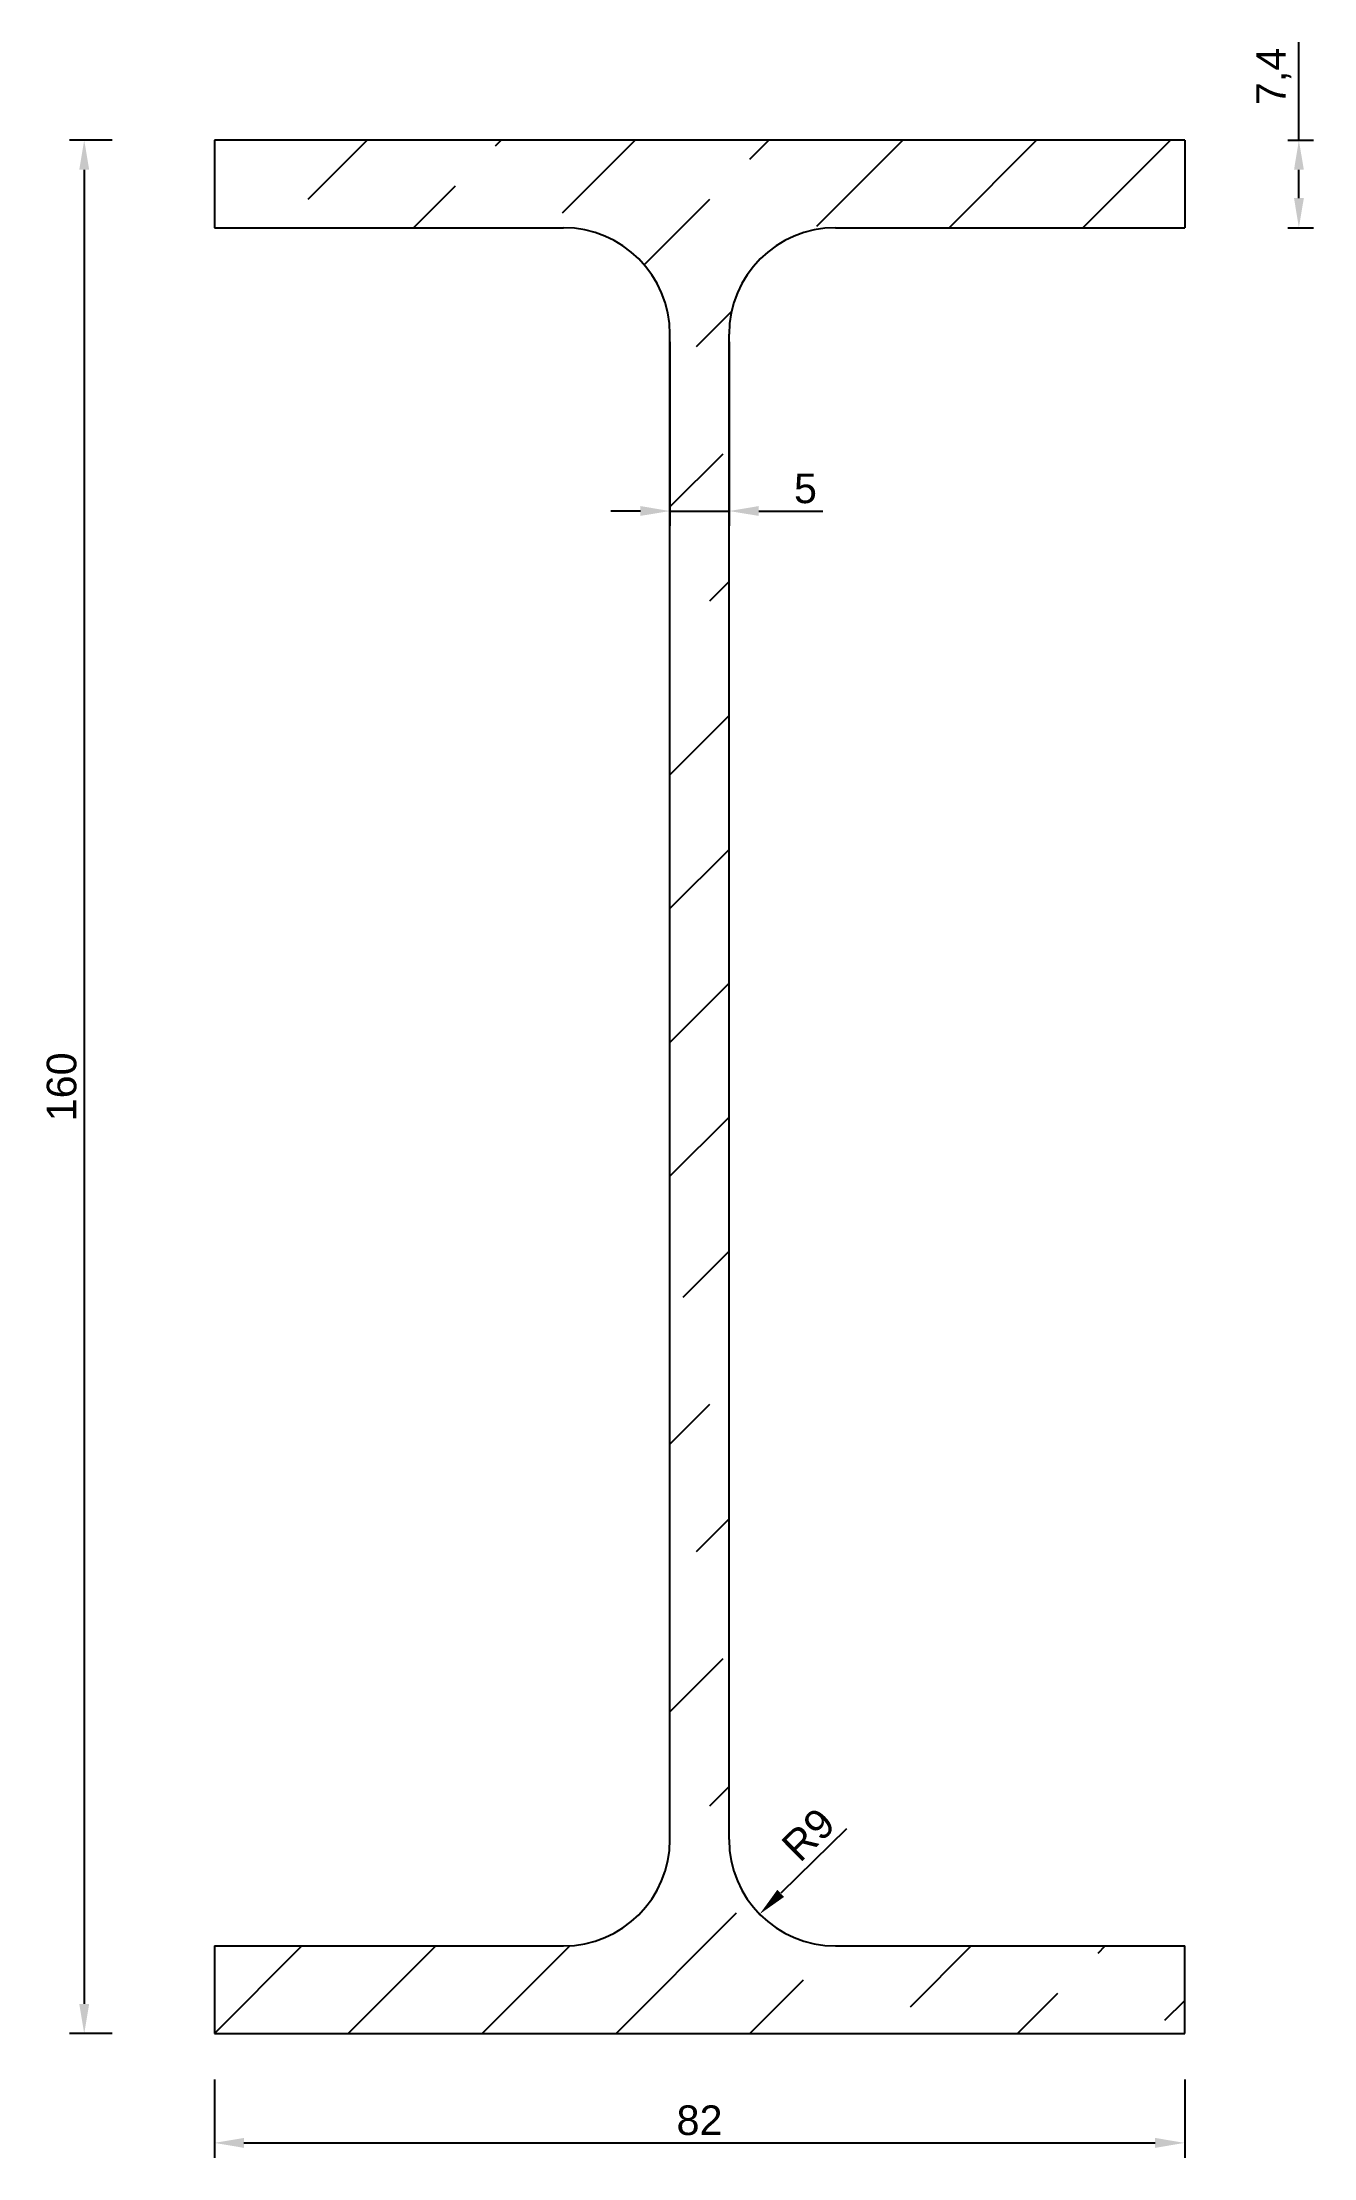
# Model space of a CAD drawing. Header units: millimetres. Extents: x -15 to 93, y -10 to 168.
import ezdxf

# ---------------------------------------------------------------- set-up
doc = ezdxf.new("R2010")
doc.units = ezdxf.units.MM
doc.styles.get("Standard").update_dxf_attribs({"font": 'arial.ttf'})
doc.dimstyles.new('ISO-25', dxfattribs={"dimtxt": 2.5, "dimasz": 2.5, "dimexe": 1.25, "dimexo": 0.625, "dimtad": 1, "dimtxsty": 'Standard', "dimcen": 2.5, "dimadec": 0, "dimazin": 0, "dimtfac": 1, "dimtmove": 0, "dimatfit": 3, "dimfxl": 1, "dimarcsym": 0})

# ---------------------------------------------------------------- blocks, each defined once
blk = doc.blocks.new('*D3')
at = {"color": 0, "lineweight": -2, "transparency": 16777216}
for p, q in [((91.65, 160), (91.65, 168.27)), ((90.71, 160), (92.9, 160)), ((91.65, 155.1), (91.65, 157.5)), ((90.71, 152.6), (92.9, 152.6))]:
    blk.add_line(p, q, dxfattribs=at)
at = {"color": 0, "transparency": 16777216}
for points in [[(91.24, 157.5), (92.07, 157.5), (91.65, 160)], [(91.24, 155.1), (92.07, 155.1), (91.65, 152.6)]]:
    blk.add_solid(points, dxfattribs=at)
at = {"layer": 'Defpoints', "color": 0, "transparency": 16777216}
for p in [(90.09, 160), (91.65, 160), (90.09, 152.6)]:
    blk.add_point(p, dxfattribs=at)
at = {"color": 0, "transparency": 16777216, "insert": (89.53, 165.39), "char_height": 2.5, "attachment_point": 5, "rotation": 90}
blk.add_mtext('7,4', dxfattribs=at)
blk = doc.blocks.new('*D4')
at = {"color": 0, "lineweight": -2, "transparency": 16777216}
for p, q in [((-8.63, 160), (-12.25, 160)), ((-11, 157.5), (-11, 2.5)), ((-8.63, 0), (-12.25, 0))]:
    blk.add_line(p, q, dxfattribs=at)
at = {"color": 0, "transparency": 16777216}
for points in [[(-11.42, 157.5), (-10.58, 157.5), (-11, 160)], [(-11.42, 2.5), (-10.58, 2.5), (-11, 0)]]:
    blk.add_solid(points, dxfattribs=at)
at = {"layer": 'Defpoints', "color": 0, "transparency": 16777216}
for p in [(-8, 160), (-8, 0), (-11, 0)]:
    blk.add_point(p, dxfattribs=at)
at = {"color": 0, "transparency": 16777216, "insert": (-12.9, 80), "char_height": 2.5, "attachment_point": 5, "rotation": 90}
blk.add_mtext('160', dxfattribs=at)
blk = doc.blocks.new('*D5')
at = {"color": 0, "lineweight": -2, "transparency": 16777216}
blk.add_line((53.42, 17.3), (47.86, 11.85), dxfattribs=at)
at = {"color": 0, "transparency": 16777216}
blk.add_solid([(47.57, 12.14), (48.15, 11.55), (46.08, 10.09)], dxfattribs=at)
at = {"layer": 'Defpoints', "color": 0, "transparency": 16777216}
for p in [(52.5, 16.4), (46.08, 10.09)]:
    blk.add_point(p, dxfattribs=at)
at = {"color": 0, "transparency": 16777216, "insert": (50.2, 16.81), "char_height": 2.5, "attachment_point": 5, "rotation": 44.4744}
blk.add_mtext('R9', dxfattribs=at)
blk = doc.blocks.new('*D6')
at = {"color": 0, "lineweight": -2, "transparency": 16777216}
for p, q in [((38.5, 142.97), (38.5, 127.41)), ((43.5, 142.97), (43.5, 127.41)), ((36, 128.66), (33.5, 128.66)), ((38.5, 128.66), (43.5, 128.66)), ((46, 128.66), (51.41, 128.66))]:
    blk.add_line(p, q, dxfattribs=at)
at = {"color": 0, "transparency": 16777216}
for points in [[(36, 129.08), (36, 128.25), (38.5, 128.66)], [(46, 129.08), (46, 128.25), (43.5, 128.66)]]:
    blk.add_solid(points, dxfattribs=at)
at = {"layer": 'Defpoints', "color": 0, "transparency": 16777216}
for p in [(38.5, 143.6), (43.5, 143.6), (43.5, 128.66)]:
    blk.add_point(p, dxfattribs=at)
at = {"color": 0, "transparency": 16777216, "insert": (49.95, 130.56), "char_height": 2.5, "attachment_point": 5}
blk.add_mtext('5', dxfattribs=at)
blk = doc.blocks.new('*D7')
at = {"color": 0, "lineweight": -2, "transparency": 16777216}
for p, q in [((0, -3.88), (0, -10.49)), ((82, -3.88), (82, -10.49)), ((2.5, -9.24), (79.5, -9.24))]:
    blk.add_line(p, q, dxfattribs=at)
at = {"color": 0, "transparency": 16777216}
for points in [[(2.5, -8.82), (2.5, -9.66), (0, -9.24)], [(79.5, -8.82), (79.5, -9.66), (82, -9.24)]]:
    blk.add_solid(points, dxfattribs=at)
at = {"layer": 'Defpoints', "color": 0, "transparency": 16777216}
for p in [(0, -3.26), (82, -3.26), (82, -9.24)]:
    blk.add_point(p, dxfattribs=at)
at = {"color": 0, "transparency": 16777216, "insert": (41, -7.34), "char_height": 2.5, "attachment_point": 5}
blk.add_mtext('82', dxfattribs=at)

msp = doc.modelspace()

# ---------------------------------------------------------------- hatches: boundary and pattern name
h = msp.add_hatch()
h.set_pattern_fill('ACAD_ISO09W100', color=256, scale=1.6, angle=45)
h.paths.add_polyline_path([(52.5, 152.6), (82, 152.6), (82, 160), (0, 160), (0, 152.6), (29.5, 152.6, -0.4142136), (38.5, 143.6), (38.5, 16.4, -0.4142136), (29.5, 7.4), (0, 7.4), (0, 0), (82, 0), (82, 7.4), (52.5, 7.4, -0.4142136), (43.5, 16.4), (43.5, 143.6, -0.4142136)])

# ---------------------------------------------------------------- linework, layer by layer
for p, q in [((82, 160), (0, 160)), ((0, 160), (0, 152.6)), ((82, 160), (82, 152.6)), ((0, 152.6), (29.5, 152.6)), ((52.5, 152.6), (82, 152.6)), ((38.5, 16.4), (38.5, 143.6)), ((43.5, 16.4), (43.5, 143.6)), ((0, 7.4), (29.5, 7.4)), ((0, 7.4), (0, 0)), ((52.5, 7.4), (82, 7.4)), ((82, 0), (82, 7.4)), ((0, 0), (82, 0))]:
    msp.add_line(p, q)
for centre, start, end in [((29.5, 143.6), 0, 90), ((52.5, 143.6), 90, 180), ((29.5, 16.4), 270, 0), ((52.5, 16.4), 180, 270)]:
    msp.add_arc(centre, 9, start, end)

# ---------------------------------------------------------------- dimensions: what is measured, and where the dimension line sits
dim = msp.add_linear_dim(base=(91.653, 160), p1=(90.087, 152.6), p2=(90.087, 160), angle=90, dimstyle='ISO-25')
dim.commit()
dim.dimension.update_dxf_attribs({"geometry": '*D3', "text_midpoint": (91.653, 165.385), "dimtype": 160})
dim = msp.add_linear_dim(base=(-11, 0), p1=(-8, 160), p2=(-8, 0), angle=90, dimstyle='ISO-25')
dim.commit()
dim.dimension.update_dxf_attribs({"geometry": '*D4', "text_midpoint": (-12.901, 80)})
dim = msp.add_linear_dim(base=(43.5, 128.662), p1=(38.5, 143.6), p2=(43.5, 143.6), dimstyle='ISO-25')
dim.commit()
dim.dimension.update_dxf_attribs({"geometry": '*D6', "text_midpoint": (49.954, 128.662), "dimtype": 160})
dim = msp.add_radius_dim(center=(52.5, 16.4), mpoint=(46.078, 10.095), dimstyle='ISO-25')
dim.commit()
dim.dimension.update_dxf_attribs({"geometry": '*D5', "text_midpoint": (51.532, 15.449), "dimtype": 164})
dim = msp.add_linear_dim(base=(82, -9.241), p1=(0, -3.256), p2=(82, -3.256), dimstyle='ISO-25')
dim.commit()
dim.dimension.update_dxf_attribs({"geometry": '*D7', "text_midpoint": (41, -7.339)})

doc.saveas('drawing.dxf')
